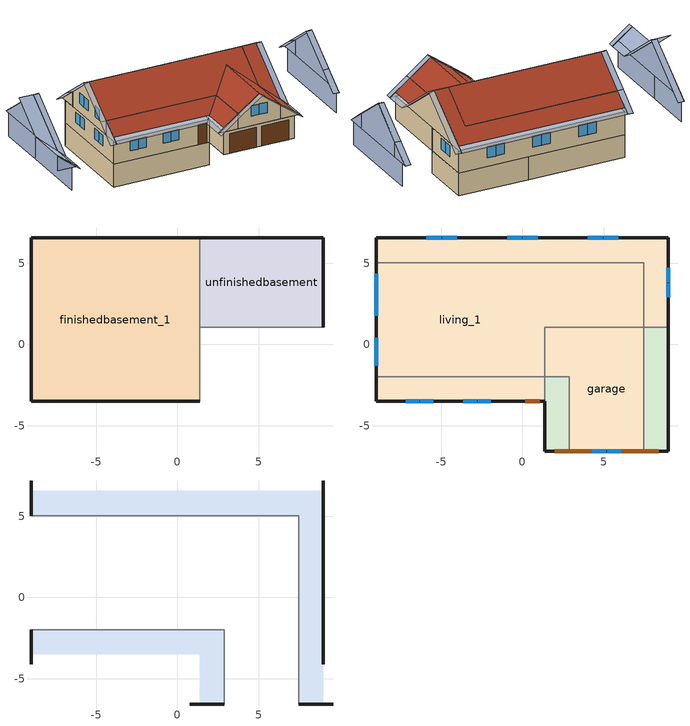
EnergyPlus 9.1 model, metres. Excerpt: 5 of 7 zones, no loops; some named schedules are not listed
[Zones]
finishedbasement_1
 floor foundation (GrndUninsFinBFloor): -8.99,6.55 1.37,6.55 1.37,-3.51 -8.99,-3.51 z-2.44
 wall outside (FBsmtRimJoist): 1.37,6.55 -8.99,6.55 -8.99,-3.51 1.37,-3.51 z-0.27:0
 wall foundation (GrndInsFinWall): 1.37,6.55 -8.99,6.55 -8.99,-3.51 1.37,-3.51 z-2.44:0
 wall to unfinishedbasement (UnfinUninsFinWall): 1.37,1.07 1.37,6.55 z-2.44:0
 wall adiabatic (AdiabaticConst): 1.37,-3.51 1.37,1.07 z-2.44:0
unfinishedbasement
 floor foundation (GrndUninsUnfinBFloor): 1.37,6.55 8.99,6.55 8.99,1.07 1.37,1.07 z-2.44
 wall outside (UFBsmtRimJoist): 8.99,1.07 8.99,6.55 1.37,6.55 z-0.27:0
 wall adiabatic (AdiabaticConst): 1.37,1.07 8.99,1.07 z-2.44:0
 wall foundation (GrndInsUnfinBWall): 8.99,1.07 8.99,6.55 1.37,6.55 z-2.44:0
living_1
 floor to finishedbasement_1 (FinUninsFinFloor): -8.99,6.55 1.37,6.55 1.37,-3.51 -8.99,-3.51 z0
 floor to unfinishedbasement (UnfinBInsFinFloor): 1.37,6.55 8.99,6.55 8.99,1.07 1.37,1.07 z0
 floor adiabatic (FinUninsFinFloor): -8.99,5.03 7.47,5.03 7.47,1.07 1.37,1.07 1.37,-1.98 -8.99,-1.98 z2.44
 floor to garage (UnfinInsFinFloor): 1.37,1.07 7.47,1.07 7.47,-6.55 2.9,-6.55 2.9,-1.98 1.37,-1.98 z2.44
 wall outside (ExtInsFinWall): 8.99,1.07 8.99,6.55 -8.99,6.55 -8.99,-3.51 1.37,-3.51 z0:2.44; 2.9,-6.55,2.44 7.47,-6.55,2.44 7.47,-6.55,4.04 5.18,-6.55,5.75 2.9,-6.55,4.04; -8.99,5.03,2.44 -8.99,-1.98,2.44 -8.99,-1.98,4.04 -8.99,1.52,6.67 -8.99,5.03,4.04
 wall to garage (UnfinInsFinWall): 1.37,-3.51 1.37,1.07 8.99,1.07 z0:2.44
 wall to unfinishedattic (UnfinInsFinWall): -8.99,-1.98 2.9,-1.98 2.9,-6.55 / -8.99,5.03 7.47,5.03 z2.44:4.04; 7.47,5.03,2.44 7.47,-6.55,2.44 7.47,-6.55,4.04 7.47,-1.98,4.04 7.47,1.52,6.67 7.47,5.03,4.04
 window (left-Glass): -8.99,4.35 -8.99,3.52 / -8.99,3.46 -8.99,2.63 / -8.99,0.42 -8.99,-0.41 / -8.99,-0.47 -8.99,-1.3 z1.03:2.13; -8.99,3.59 -8.99,2.71 / -8.99,2.65 -8.99,1.78 / -8.99,0.34 -8.99,-0.54 z3.41:4.57
 window (front-Glass): -7.17,-3.51 -6.35,-3.51 / -6.28,-3.51 -5.46,-3.51 / -3.64,-3.51 -2.82,-3.51 / -2.76,-3.51 -1.93,-3.51 z1.04:2.13; 4.31,-6.55 5.15,-6.55 / 5.21,-6.55 6.05,-6.55 z3.46:4.57
 window (right-Glass): 8.99,3.84 8.99,4.71 / 8.99,2.91 8.99,3.78 z0.98:2.13
 window (back-Glass): 4.93,6.55 4.03,6.55 / 5.9,6.55 4.99,6.55 / -0.03,6.55 -0.94,6.55 / 0.94,6.55 0.03,6.55 / -4.99,6.55 -5.9,6.55 / -4.03,6.55 -4.93,6.55 z0.92:2.13
 door (livingDoors): 0.2,-3.51 1.07,-3.51 z0:2.13
 roof outside (FinInsExtRoof): 2.9,-1.98,4.04 2.9,-6.55,4.04 5.18,-6.55,5.75 5.18,0.3,5.75; 7.47,5.03,4.04 -8.99,5.03,4.04 -8.99,1.52,6.67 7.47,1.52,6.67; 7.47,-6.55,4.04 7.47,-1.98,4.04 5.18,0.3,5.75 5.18,-6.55,5.75; -8.99,-1.98,4.04 2.9,-1.98,4.04 5.18,0.3,5.75 7.47,-1.98,4.04 7.47,1.52,6.67 -8.99,1.52,6.67
garage
 floor foundation (GrndUninsUnfinGrgFloor): 1.37,1.07 8.99,1.07 8.99,-6.55 1.37,-6.55 z0
 wall outside (ExtUninsUnfinWall): 1.37,-3.51 1.37,-6.55 8.99,-6.55 8.99,1.07 z0:2.44
 door (garageDoors): 1.98,-6.55 4.88,-6.55 / 5.49,-6.55 8.38,-6.55 z0:2.13
unfinishedattic
 floor to living_1 (FinInsUnfinUAFloor): -8.99,-1.98 1.37,-1.98 1.37,-3.51 -8.99,-3.51 z2.44; -8.99,6.55 8.99,6.55 8.99,1.07 7.47,1.07 7.47,5.03 -8.99,5.03 z2.44
 floor to garage (UnfinUninsUnfinFloor): 1.37,-1.98 2.9,-1.98 2.9,-6.55 1.37,-6.55 z2.44; 7.47,1.07 8.99,1.07 8.99,-6.55 7.47,-6.55 z2.44
 wall outside (ExtUninsUnfinWall): 8.99,-4.11,2.44 8.99,7.16,2.44 8.99,1.52,6.67; 0.76,-6.55,2.44 2.9,-6.55,2.44 2.9,-6.55,4.04; -8.99,-1.98,2.44 -8.99,-4.11,2.44 -8.99,-1.98,4.04; 7.47,-6.55,2.44 9.6,-6.55,2.44 7.47,-6.55,4.04; -8.99,7.16,2.44 -8.99,5.03,2.44 -8.99,5.03,4.04
 roof outside (UnfinInsExtRoof): 7.47,1.52,6.67 7.47,-1.98,4.04 8.99,-3.51,2.9 8.99,1.52,6.67; 1.37,-3.51,2.9 1.37,-6.55,2.9 2.9,-6.55,4.04 2.9,-1.98,4.04; 8.99,6.55,2.9 -8.99,6.55,2.9 -8.99,5.03,4.04 7.47,5.03,4.04 7.47,1.52,6.67 8.99,1.52,6.67; 8.99,-6.55,2.9 8.99,-3.51,2.9 7.47,-1.98,4.04 7.47,-6.55,4.04; -8.99,-3.51,2.9 1.37,-3.51,2.9 2.9,-1.98,4.04 -8.99,-1.98,4.04
shading: 15.09,6.55 15.09,-3.51 / -15.09,-6.55 -15.09,1.07 / -15.09,1.07 -15.09,6.55 z0:2.44; 0.76,-4.11,2.44 0.76,-6.55,2.44 1.37,-6.55,2.9 1.37,-3.51,2.9; 8.99,7.16,2.44 -8.99,7.16,2.44 -8.99,6.55,2.9 8.99,6.55,2.9; 9.6,-6.55,2.44 9.6,-4.11,2.44 8.99,-3.51,2.9 8.99,-6.55,2.9; -8.99,-4.11,2.44 0.76,-4.11,2.44 1.37,-3.51,2.9 -8.99,-3.51,2.9; 9.6,7.16,2.44 8.99,7.16,2.44 8.99,1.52,6.67 9.6,1.52,6.67; 8.99,-4.11,2.44 9.6,-4.11,2.44 9.6,1.52,6.67 8.99,1.52,6.67; 0.76,-6.55,2.44 0.76,-7.16,2.44 2.9,-7.16,4.04 2.9,-6.55,4.04; -9.6,-4.11,2.44 -8.99,-4.11,2.44 -8.99,-1.98,4.04 -9.6,-1.98,4.04; 7.47,-7.16,4.04 7.47,-6.55,4.04 5.18,-6.55,5.75 5.18,-7.16,5.75; 2.9,-6.55,4.04 2.9,-7.16,4.04 5.18,-7.16,5.75 5.18,-6.55,5.75; 9.6,-7.16,2.44 9.6,-6.55,2.44 7.47,-6.55,4.04 7.47,-7.16,4.04; -8.99,7.16,2.44 -9.6,7.16,2.44 -9.6,5.03,4.04 -8.99,5.03,4.04; -9.6,-1.98,4.04 -8.99,-1.98,4.04 -8.99,1.52,6.67 -9.6,1.52,6.67; -8.99,5.03,4.04 -9.6,5.03,4.04 -9.6,1.52,6.67 -8.99,1.52,6.67; -15.09,-4.11,2.44 -15.09,7.16,2.44 -15.09,1.52,6.67; 15.09,-1.98,2.44 15.09,-4.11,2.44 15.09,-1.98,4.04; -16.61,-6.55,2.44 -14.48,-6.55,2.44 -16.61,-6.55,4.04; 15.09,7.16,2.44 15.09,5.03,2.44 15.09,5.03,4.04; 15.09,5.03,2.44 15.09,-1.98,2.44 15.09,-1.98,4.04 15.09,1.52,6.67 15.09,5.03,4.04; -16.61,1.52,6.67 -16.61,-1.98,4.04 -15.09,-3.51,2.9 -15.09,1.52,6.67; -15.09,-6.55,2.9 -15.09,-3.51,2.9 -16.61,-1.98,4.04 -16.61,-6.55,4.04; -14.48,-6.55,2.44 -14.48,-4.11,2.44 -15.09,-3.51,2.9 -15.09,-6.55,2.9; -14.48,7.16,2.44 -15.09,7.16,2.44 -15.09,1.52,6.67 -14.48,1.52,6.67; -15.09,-4.11,2.44 -14.48,-4.11,2.44 -14.48,1.52,6.67 -15.09,1.52,6.67; 14.48,-4.11,2.44 15.09,-4.11,2.44 15.09,-1.98,4.04 14.48,-1.98,4.04; -14.48,-7.16,2.44 -14.48,-6.55,2.44 -16.61,-6.55,4.04 -16.61,-7.16,4.04; 15.09,7.16,2.44 14.48,7.16,2.44 14.48,5.03,4.04 15.09,5.03,4.04; 14.48,-1.98,4.04 15.09,-1.98,4.04 15.09,1.52,6.67 14.48,1.52,6.67; 15.09,5.03,4.04 14.48,5.03,4.04 14.48,1.52,6.67 15.09,1.52,6.67
[Building]
Atlanta Hartsfield Intl Ap GA 4161 sqft: North Axis {deg}=180; Terrain=Suburbs; Loads Convergence Tolerance Value=0.05; Temperature Convergence Tolerance Value {deltaC}=0.05; Solar Distribution (FullExterior = Shading from/on exterior surfaces.  All interior direct solar falls on the floor and is absorbed according to the floor's absorptivity.  The reflected beam solar from the floor is added to the transmitted diffuse radiation, which is distributed uniformly to all interior surfaces.)=FullExterior; Maximum Number of Warmup Days=50
[Site:Location]
Atlanta Hartsfield Intl Ap GA: Latitude {deg}=33.63; Longitude {deg}=-84.43; Time Zone {hr}=-7; Elevation {m}=308
[Site:WaterMainsTemperature]
Calculation Method=Correlation; Annual Average Outdoor Air Temperature {C}=16.6556; Maximum Difference In Monthly Average Outdoor Air Temperature {deltaC}=22.5778
[SizingPeriod:WeatherFileDays]
Plant DD: Begin Month=1; Begin Day of Month=1; End Month=1; End Day of Month=1; Day of Week for Start Day=Tuesday; Use Weather File Daylight Saving Period=Yes; Use Weather File Rain and Snow Indicators=No
[Site:GroundTemperature:Undisturbed:KusudaAchenbach]
Vertical Ground Heat Exchanger Ground Temps_1: 1.0386, 920, 2103.89, 10.8753, 3.2, 8
[Material] Roughness=Rough
Name | Thickness {m} | Conductivity {W/m-K} | Density {kg/m^3} | Specific Heat {J/kg-K} | Thermal Absorptance | Solar Absorptance | Visible Absorptance | Density {kg/m} | Visible Absorptance  (Rough estimate of mean value based on visible spectrum for white paint, from Introduction to Heat Transfer, 3rd Ed. by F.P.Incropera and D.P.DeWitt, Fig. 12.23)
CarpetBareLayer | 0.0127 | 0.0433444 | 54.468 | 1339.84 | 0.9 | 0.9
CeilingMass | 0.0127 | 0.160291 | 801 | 837.4 | 0.9 | 0.3 | 0.1
Concrete-4in | 0.1016 | 1.31141 | 2242.8 | 837.4 | 0.9
Concrete-8in | 0.2032 | 1.31141 | 2242.8 | 837.4 | 0.9
DoorMaterial | 0.04445 | 0.0612267 | 512.64 | 1214.23
ExteriorFinish | 0.009525 | 0.089435 | 177.822 | 1046.75 | 0.9 | 0.3 | 0.3
ExtWallMass; GypsumBoard-1_2in; PartitionWallMass | 0.0127 | 0.160291 | 801 | 837.4 | 0.9 | 0.5 | 0.1
FBaseWallIns; UFBaseWallIns | 0.0508 | 0.02885 | 32.04 | 1214.23
FBsmtJoistandCavity | 0.23495 | 0.119553 | 82.0817 | 1128.34
FloorMass | 0.015875 | 0.115458 | 544.68 | 1214.23 | 0.9 | 0.6
GarageDoorMaterial | 0.0635 | 0.0874667 | 512.64 | 1214.23
IntFloorIns | 0.1397 | 0.0489548 | 106.365 | 1151.69
IntWallIns | 0.0889 | 0.0550583 | 162.403 | 1178.92
Plywood-1_2in | 0.0127 | 0.115458 | 512.64 | 1214.23
Plywood-3_2in | 0.0381 | 0.115458 | 512.64 | 1214.23
Plywood-3_4in | 0.01905 | 0.115458 | 512.64 | 1214.23
RoofingMaterial | 0.0094488 | 0.162714 | 1121.4 | 1465.45 | 0.91 | 0.85 | 0.85
RoofIns | 0.23495 | 0.0475652 | 78.34581 | 1123.46
StudandAirFloor | 0.1397 | 0.705246 | 67.6416 | 1211.14
StudandAirWall | 0.0889 | 0.442568 | 82.9864 | 1211.8
StudandCavity | 0.0889 | 0.054245 | 162.403 | 1178.92
UAAdditionalCeilingIns | 0.12827 | 0.0411113 | 16.02 | 1046.75
UARoofIns | 0.18415 | 8.13345 | 36.9521 | 1208.18
UATrussandIns | 0.0889 | 0.0436674 | 50.7834 | 1165.1
UFBsmtCeilingIns | 0.23495 | 2.59817 | 106.365 | 1151.69
UFBsmtJoistandCavity | 0.23495 | 0.119956 | 82.0817 | 1128.34
LivingFurnitureMaterial | 0.1524 | 0.115458 |  | 1214.23 | 0.9 | 0.6 |  | 640.8 | 0.1
FBsmtFurnitureMaterial; UBsmtFurnitureMaterial; GarageFurnitureMaterial | 0.1524 | 0.115458 |  | 1214.23 |  |  |  | 640.8
[Material:NoMass]
Adiabatic: Roughness=Rough; Thermal Resistance {m2-K/W)=176.1
[Construction]
GrndFootingWall; GrndInsFinWall; GrndInsUnfinBWall: Concrete-8in
GrndUninsUnfinGrgFloor; GrndUninsFinBFloor; GrndUninsUnfinBFloor: Concrete-4in
FBsmtRimJoist: ExteriorFinish, Plywood-3_2in, FBsmtJoistandCavity, GypsumBoard-1_2in
UnfinBInsFinFloor: UFBsmtCeilingIns, Plywood-3_4in, FloorMass, CarpetBareLayer
UFBsmtRimJoist: ExteriorFinish, Plywood-3_2in, UFBsmtJoistandCavity
ExtInsFinWall: ExteriorFinish, Plywood-1_2in, StudandCavity, ExtWallMass
UnfinInsFinWall: IntWallIns, PartitionWallMass
ExtUninsUnfinWall: ExteriorFinish, Plywood-1_2in, StudandAirWall
FinUninsFinWall: PartitionWallMass, StudandAirWall, PartitionWallMass
UnfinUninsFinWall: StudandAirWall, PartitionWallMass
FinUninsFinFloor: CeilingMass, StudandAirFloor, Plywood-3_4in, FloorMass, CarpetBareLayer
UnfinUninsUnfinFloor: StudandAirFloor, Plywood-3_4in
UnfinInsFinFloor: IntFloorIns, Plywood-3_4in, FloorMass, CarpetBareLayer
FinInsUnfinUAFloor: CeilingMass, UATrussandIns, UAAdditionalCeilingIns
UnfinInsExtRoof: RoofingMaterial, Plywood-3_4in, UARoofIns
FinInsExtRoof: RoofingMaterial, Plywood-3_4in, RoofIns, CeilingMass
AdiabaticConst: Adiabatic
Front-Glass: Front-Win
Back-Glass: Back-Win
Left-Glass: Left-Win
Right-Glass: Right-Win
LivingDoors: DoorMaterial
GarageDoors: GarageDoorMaterial
LivingFurniture: LivingFurnitureMaterial
FBsmtFurniture: FBsmtFurnitureMaterial
UBsmtFurniture: UBsmtFurnitureMaterial
GarageFurniture: GarageFurnitureMaterial
[WindowMaterial:SimpleGlazingSystem] U-Factor {W/m2-K}=2.09529; Solar Heat Gain Coefficient=0.210721
Front-Win; Back-Win; Left-Win; Right-Win
[WindowMaterial:Shade]
CoolingShade: Solar Transmittance=0.999; Solar Reflectance=0.00099; Visible Transmittance=0.999; Visible Reflectance=0.00099; Thermal Hemispherical Emissivity=0.00001; Thermal Transmittance=0.999; Thickness {m}=0.0001; Conductivity {W/m-K}=10000; Shade to Glass Distance {m}=0.001; Top Opening Multiplier=0; Bottom Opening Multiplier=0; Left-Side Opening Multiplier=0; Right-Side Opening Multiplier=0; Airflow Permeability=0
[Foundation:Kiva:Settings]
Soil Conductivity {W/m-K}=1.731; Soil Density {kg/m3}=1842.3; Soil Specific Heat {J/kg-K}=418.7; Ground Solar Absorptivity=0.9; Ground Thermal Absorptivity=0.9; Ground Surface Roughness {m}=0.03; Far-Field Width {m}=25; Deep-Ground Boundary Condition=ZeroFlux; Deep-Ground Depth {m}=40; Minimum Cell Dimension {m}=0.02; Maximum Cell Growth Coefficient=1.5; Simulation Timestep=Hourly
[WindowShadingControl]
WindowShadingControl: Zone=living_1; Shading Type=InteriorShade; Shading Control Type=OnIfScheduleAllows; Schedule=WindowShadingSchedule; Shading Control is Scheduled=Yes; Glare Control is Active=No; Shading Device Material=CoolingShade; Fenestration Surface 1=Wall9-Window1; Fenestration Surface 2=Wall9-Window2; Fenestration Surface 3=Wall9-Window3; Fenestration Surface 4=Wall9-Window4; Fenestration Surface 5=Wall10-Window1; Fenestration Surface 6=Wall10-Window2; Fenestration Surface 7=Wall10-Window3; Fenestration Surface 8=Wall10-Window4; Fenestration Surface 9=Wall13-Window1; Fenestration Surface 10=Wall13-Window2; Fenestration Surface 11=Wall14-Window1; Fenestration Surface 12=Wall14-Window2; Fenestration Surface 13=Wall14-Window3; Fenestration Surface 14=Wall14-Window4; Fenestration Surface 15=Wall14-Window5; Fenestration Surface 16=Wall14-Window6; Fenestration Surface 17=Wall25-Window1; Fenestration Surface 18=Wall25-Window2; Fenestration Surface 19=Wall28-Window1; Fenestration Surface 20=Wall28-Window2; Fenestration Surface 21=Wall28-Window3
[Zone]
Name | Type | Multiplier | Ceiling Height {m} | Volume {m3} | Floor Area {m2}
living_1 | 1 | 1 | 6.6675 | 528.687 | 282.332
finishedbasement_1 | 1 | 1 | 2.4384 | 254.172 | 104.237
garage | 1 | 1 | 2.4384 | 141.584 | 58.0644
unfinishedbasement | 1 | 1 | 2.4384 | 101.941 | 41.8064
unfinishedattic |  |  | 4.2291 | 56.2974 | 67.8192
Dummy |  |  | 0 | 0 | 0
RA Duct Zone_1 |  |  | 0 | 7.06958 | 0
[People]
Living People_1: Zone=living_1; Number of People Schedule=Occupancy_1; Number of People Calculation Method=People; Number of People=2.64; Fraction Radiant=0.32; Sensible Heat Fraction=0.573; Activity level Schedule=OccupantActivity_1; Carbon Dioxide Generation Rate=0; Enable ASHRAE 55 Comfort Warnings=No; Mean Radiant Temperature Calculation Type=ZoneAveraged
[Lights] Design Level Calculation Method=LightingLevel; Return Air Fraction=0; Fraction Radiant=0.6; Fraction Visible=0.2; Fraction Replaceable=0
Name | Zone | Schedule | Lighting Level {W}
Living HW & Plugin Lighting_1 | living_1 | InteriorLighting_1 | 582.648
FinishedBasement HW & Plugin Lighting_1 | finishedbasement_1 | InteriorLighting_1 | 215.114
Garage Lighting | garage | GarageLighting | 17.87
[ElectricEquipment] Design Level Calculation Method=EquipmentLevel
Name | Zone | Schedule | Design Level {W} | Fraction Latent | Fraction Radiant | Fraction Lost | Fraction Lost (remainder goes to space)
Refrigerator_1 | living_1 | Refrigerator_1 | 65.0889 | 0 | 0 | 0
CeilingFans_1 | living_1 | CeilingFansMaster_1 | 0 | 0 | 0.558 | 0
Misc Elec Load_1 | living_1 | Total_Mels_1 | 407.295 | 0.021 | 0.558 | 0.049
Cooking Range_1 | living_1 | CookingRange_1 | 224.887 | 0.3 | 0.24 | 0.3
Clothes Washer_1 | living_1 | ClothesWasher_1 | 7523.69 | 0 | 0.48 | 0.2
Clothes Dryer_1 | living_1 | ClothesDryer_1 | 272.683 | 0.05 | 0.09 | 0.8
Dishwasher_1 | living_1 | Dishwasher_1 | 10414.2 | 0.15 | 0.36 | 0.25
House Exhaust Fan Load_1 | living_1 | AlwaysOn | 0 | 0 | 0 |  | 0.5
Range Hood Fan Load_1; Bath Exhaust Fan Load_1 | living_1 | AlwaysOn | 0 | 0 | 0 | 1
FBsmt Misc Elec Load_1 | finishedbasement_1 | Total_Mels_1 | 150.373 | 0.021 | 0.558 | 0.049
[GasEquipment]
Misc Gas Load_1: Zone=living_1; Schedule=Total_Mgls_1; Design Level Calculation Method=EquipmentLevel; Design Level {W}=0; Fraction Latent=0; Fraction Radiant=0; Fraction Lost=0; Carbon Dioxide Generation Rate=0
[OtherEquipment] Fuel Type=None; Design Level Calculation Method=EquipmentLevel; Fraction Radiant=0; Fraction Lost=0
Name | Zone | Schedule | Design Level {W} | Fraction Latent
SinkHeatGain_1 | living_1 | Sinks_1 | 2117.93 | 0.312222
ShowerHeatGain_1 | living_1 | Showers_1 | 8183.89 | 0.487197
BathHeatGain_1 | living_1 | Baths_1 | 7211.38 | 0
DHWDistHeatGain_1 | living_1 | DHWDist_1 | 99.0739 | 0
SupplySensibleLeakageToLiving_1; SupplyDuctConductionToLiving_1 | living_1 | AlwaysOn | 0 | 0
SupplyLatentLeakageToLiving_1 | living_1 | AlwaysOn | 0 | 1
SupplyDuctConductionToAHZone_1; ReturnDuctConductionToAHZone_1; SupplySensibleLeakageToAHZone_1 | finishedbasement_1 | AlwaysOn | 0 | 0
ReturnDuctConductionToPlenum_1; ReturnSensibleLeakageEquip_1 | RA Duct Zone_1 | AlwaysOn | 0 | 0
SupplyLatentLeakageToAHZone_1 | finishedbasement_1 | AlwaysOn | 0 | 1
ReturnLatentLeakageEquip_1 | RA Duct Zone_1 | AlwaysOn | 0 | 1
[ZoneInfiltration:FlowCoefficient]
Living Infiltration_1: Zone=living_1; Schedule=AlwaysOn; Flow Coefficient {m/s-Pa^n)=1; Stack Coefficient {Pa^n/K^n}=1; Pressure Exponent=1; Wind Coefficient {Pa^n-s^n/m^n}=1; Shelter Factor  (From Walker and Wilson (1998) (eq. 16))=1
[ZoneVentilation:DesignFlowRate]
Natural Ventilation_1: Zone=living_1; Shedule=NatVent_1; Design Flow Rate Calculation Method=Flow/Zone; Design Flow rate {m^3/s}=0.001; Ventilation Type=Natural; Fan Pressure Rise {Pa} (Fan Energy is accounted for in Fan:ZoneExhaust)=0; Fan Total Efficiency=1; Constant Term Coefficient=1; Temperature Term Coefficient=0; Velocity Term Coefficient=0; Velocity Squared Term Coefficient=0
[InternalMass]
Name | Construction | Zone | Surface Area of partition walls not yet defined {m} (Includes both sides of the wall) | Surface Area {m}
LivingPartition_1 | FinUninsFinWall | living_1 | 282.332
LivingSpaceFurniture_1 | LivingFurniture | living_1 |  | 112.933
FBsmtPartition_1 | FinUninsFinWall | finishedbasement_1 | 104.237
FBsmtSpaceFurniture_1 | FBsmtFurniture | finishedbasement_1 |  | 41.6949
GarageSpaceFurniture | GarageFurniture | garage |  | 5.80644
UBsmtSpaceFurniture | UBsmtFurniture | unfinishedbasement |  | 16.7225
[Exterior:Lights]
Exterior Lighting_1: Schedule=ExteriorLighting_1; Design Level {W}=185.893; Control Option=ScheduleNameOnly
[ZoneInfiltration:EffectiveLeakageArea] Schedule=AlwaysOn
Name | Zone | Effective Air Leakage Area {cm} | Stack Coefficient {(L/s)/(cm^4-K)} | Wind Coefficient {(L/s)/(cm^4-(m/s))}
GarageInfiltration | garage | 196.43 | 0.000129067 | 4.38083e-05
UAtcInfiltration | unfinishedattic | 2258.38 | 0.000293902 | 4.04121e-05
[ZoneInfiltration:DesignFlowRate]
UBsmtInfiltration: Zone=unfinishedbasement; Schedule=AlwaysOn; Design Flow Rate Calculation Method=AirChanges/Hour; Air Changes per Hour {1/hr}=0.1; Constant Term Coefficient=1; Temperature Term Coefficient=0; Velocity Term Coefficient=0; Velocity Squared Term Coefficient=0
[Foundation:Kiva] Wall Height Above Grade {m}=0.2032; Wall Depth Below Grade {m}=0.2032
Finished Basement Foundation 1: Interior Vertical Insulation Material=FBaseWallIns; Interior Vertical Insulation Depth {m}=2.4384; Custom Block 1 Material=GypsumBoard-1_2in; Custom Block 1 Depth {m}=2.4384; Custom Block 1 X Position {m}=-0.0127; Custom Block 1 Z Position {m}=0
Unfinished Basement Foundation 2: Interior Vertical Insulation Material=UFBaseWallIns; Interior Vertical Insulation Depth {m}=2.4384
Garage Slab Foundation 4: Footing Wall Construction=GrndFootingWall
[SurfaceProperty:ExposedFoundationPerimeter]
Name | Exposed Perimeter Calculation Method | Total Exposed Perimeter {m} | Exposed Perimeter Fraction
Floor1 | TotalExposedPerimeter | 30.7848
Floor2 | TotalExposedPerimeter | 13.1064
Floor4 | ExposedPerimeterFraction |  | 1
[ZoneMixing] Schedule=AlwaysOn; Design Flow Rate Calculation Method=Flow/Zone; Design Flow Rate (set by EMS)=0
Name | Zone | Source Zone
AHZoneToLivingZoneMixing_1 | living_1 | finishedbasement_1
LivingZoneToAHZoneMixing_1 | finishedbasement_1 | living_1
[GroundHeatExchanger:System]
Vertical Ground Heat Exchanger_1: 0.000378541, Site:GroundTemperature:Undisturbed:KusudaAchenbach, Vertical Ground Heat Exchanger Ground Temps_1, 1.0386, 1.93558e+06, Vertical Ground Heat Exchanger Response Factors_1
[GroundHeatExchanger:Vertical:Properties]
Vertical Ground Heat Exchanger Properties_1: Depth of Top of Borehole {m}=1; Bore Hole Length {m}=90.8304; Bore Hole Diameter {m}=0.127; Grout Thermal Conductivity {W/m-K}=0.6924; Grout Thermal Heat Capacity {J/m3-K}=3900000; Pipe Thermal Conductivity {W/m-K}=0.39813; Pipe Thermal Heat Capacity {J/m3-K}=1770000; Pipe Outer Diameter {m}=0.02667; Pipe Thickness {m}=0.0024257; U-Tube Distance {m}=0.0245389
[GroundHeatExchanger:ResponseFactors]
Vertical Ground Heat Exchanger Response Factors_1: GHE:Vertical:Properties Object=Vertical Ground Heat Exchanger Properties_1; Number of Bore Holes=3; G-Function Reference Ratio=0.0005; Pair 1 - LNTTS=-8.5; Pair 1 - GFNC=2.679; Pair 2 - LNTTS=-7.8; Pair 2 - GFNC=3.023; Pair 3 - LNTTS=-7.2; Pair 3 - GFNC=3.318; Pair 4 - LNTTS=-6.5; Pair 4 - GFNC=3.664; Pair 5 - LNTTS=-5.9; Pair 5 - GFNC=3.962; Pair 6 - LNTTS=-5.2; Pair 6 - GFNC=4.311; Pair 7 - LNTTS=-4.5; Pair 7 - GFNC=4.681; Pair 8 - LNTTS=-3.963; Pair 8 - GFNC=4.942; Pair 9 - LNTTS=-3.27; Pair 9 - GFNC=5.484; Pair 10 - LNTTS=-2.864; Pair 10 - GFNC=5.844; Pair 11 - LNTTS=-2.577; Pair 11 - GFNC=6.116; Pair 12 - LNTTS=-2.171; Pair 12 - GFNC=6.518; Pair 13 - LNTTS=-1.884; Pair 13 - GFNC=6.807; Pair 14 - LNTTS=-1.191; Pair 14 - GFNC=7.453; Pair 15 - LNTTS=-0.497; Pair 15 - GFNC=8.091; Pair 16 - LNTTS=-0.274; Pair 16 - GFNC=8.269; Pair 17 - LNTTS=-0.051; Pair 17 - GFNC=8.435; Pair 18 - LNTTS=0.196; Pair 18 - GFNC=8.595; Pair 19 - LNTTS=0.419; Pair 19 - GFNC=8.719; Pair 20 - LNTTS=0.642; Pair 20 - GFNC=8.826; Pair 21 - LNTTS=0.873; Pair 21 - GFNC=8.919; Pair 22 - LNTTS=1.112; Pair 22 - GFNC=8.999; Pair 23 - LNTTS=1.335; Pair 23 - GFNC=9.06; Pair 24 - LNTTS=1.679; Pair 24 - GFNC=9.128; Pair 25 - LNTTS=2.028; Pair 25 - GFNC=9.175; Pair 26 - LNTTS=2.275; Pair 26 - GFNC=9.198; Pair 27 - LNTTS=3.003; Pair 27 - GFNC=9.235
[Schedule:Constant]
Name | Schedule Type | Hourly Value
AlwaysOn | FRACTION | 1
CeilingFansMaster_1 | ON/OFF | 1
OccupantActivity_1 | MULTIPLIER | 112.55
[Schedule:Day:Hourly]
ClothesDryerDayMult0_1: FRACTION, 0.100913, 0.0605475, 0.040365, 0.0201825, 0.040365, 0.0605475, 0.16146, 0.32292, 0.48438, 0.686205, 0.787118, 0.817391, 0.746753, 0.676114, 0.575201, 0.615566, 0.555019, 0.544928, 0.514654, 0.514654, 0.524745, 0.544928, 0.444015, 0.24219
ClothesDryerDayMult1_1; NatVentOff-Day_1; OccupancyVacationDay_1; WindowShadingSchedule01d; WindowShadingSchedule02d; WindowShadingSchedule03d; WindowShadingSchedule11d; WindowShadingSchedule12d: FRACTION, 0, 0, 0, 0, 0, 0, 0, 0, 0, 0, 0, 0, 0, 0, 0, 0, 0, 0, 0, 0, 0, 0, 0, 0
ClothesDryerDayMult2_1: FRACTION, 0.123457, 0.0740741, 0.0493827, 0.0246914, 0.0493827, 0.0740741, 0.197531, 0.395062, 0.592593, 0.839506, 0.962963, 1, 0.91358, 0.82716, 0.703704, 0.753086, 0.679012, 0.666667, 0.62963, 0.62963, 0.641975, 0.666667, 0.54321, 0.296296
CookingRangeWkDay01_1; CookingRangeWkDay02_1; CookingRangeWkDay12_1; CookingRangeWkEnd01_1; CookingRangeWkEnd02_1; CookingRangeWkEnd12_1: FRACTION, 0.0466667, 0.0466667, 0.0266667, 0.0266667, 0.0466667, 0.0733333, 0.166667, 0.28, 0.306667, 0.32, 0.28, 0.333333, 0.38, 0.306667, 0.38, 0.293333, 0.613333, 1, 0.78, 0.4, 0.233333, 0.166667, 0.106667, 0.0733333
CookingRangeWkDay03_1; CookingRangeWkDay05_1; CookingRangeWkEnd03_1; CookingRangeWkEnd05_1: FRACTION, 0.0421574, 0.0421574, 0.0240899, 0.0240899, 0.0421574, 0.0662473, 0.150562, 0.252944, 0.277034, 0.289079, 0.252944, 0.301124, 0.343282, 0.277034, 0.343282, 0.264989, 0.554069, 0.903373, 0.704631, 0.361349, 0.210787, 0.150562, 0.0963598, 0.0662473
CookingRangeWkDay04_1; CookingRangeWkEnd04_1: FRACTION, 0.0419872, 0.0419872, 0.0239927, 0.0239927, 0.0419872, 0.0659799, 0.149954, 0.251923, 0.275916, 0.287912, 0.251923, 0.299909, 0.341896, 0.275916, 0.341896, 0.26392, 0.551832, 0.899727, 0.701787, 0.359891, 0.209936, 0.149954, 0.0959708, 0.0659799
CookingRangeWkDay06_1; CookingRangeWkDay09_1; CookingRangeWkEnd06_1; CookingRangeWkEnd09_1: FRACTION, 0.0378608, 0.0378608, 0.0216348, 0.0216348, 0.0378608, 0.0594956, 0.135217, 0.227165, 0.2488, 0.259617, 0.227165, 0.270435, 0.308295, 0.2488, 0.308295, 0.237982, 0.4976, 0.811304, 0.632817, 0.324521, 0.189304, 0.135217, 0.086539, 0.0594956
CookingRangeWkDay07_1; CookingRangeWkDay08_1; CookingRangeWkEnd07_1; CookingRangeWkEnd08_1: FRACTION, 0.0381161, 0.0381161, 0.0217806, 0.0217806, 0.0381161, 0.0598967, 0.136129, 0.228696, 0.250477, 0.261367, 0.228696, 0.272258, 0.310374, 0.250477, 0.310374, 0.239587, 0.500954, 0.816773, 0.637083, 0.326709, 0.19058, 0.136129, 0.0871225, 0.0598967
CookingRangeWkDay10_1; CookingRangeWkDay11_1; CookingRangeWkEnd10_1; CookingRangeWkEnd11_1: FRACTION, 0.0461562, 0.0461562, 0.026375, 0.026375, 0.0461562, 0.0725311, 0.164844, 0.276937, 0.303312, 0.3165, 0.276937, 0.329687, 0.375843, 0.303312, 0.375843, 0.290125, 0.606624, 0.989061, 0.771468, 0.395624, 0.230781, 0.164844, 0.1055, 0.0725311
DHWDistDay_1: FRACTION, 0.078424, 0.0392749, 0.00981873, 0.00981873, 0.0392749, 0.274547, 0.941213, 1, 0.960725, 0.843152, 0.764728, 0.60788, 0.529456, 0.470544, 0.470544, 0.411757, 0.548968, 0.725453, 0.86279, 0.823515, 0.745091, 0.60788, 0.529456, 0.294058
ExteriorLighting01Alldays_1; GarageLighting01Alldays; InteriorLighting01Alldays_1: FRACTION, 0.123524, 0.0741147, 0.0494098, 0.0494098, 0.0549325, 0.150728, 0.353869, 0.447812, 0.475898, 0.48919, 0.475889, 0.457462, 0.444161, 0.440247, 0.441143, 0.45168, 0.49502, 0.614418, 0.81466, 0.986075, 0.980255, 0.802805, 0.487068, 0.248769
ExteriorLighting02Alldays_1; GarageLighting02Alldays; InteriorLighting02Alldays_1: FRACTION, 0.123524, 0.0741147, 0.0494098, 0.0494098, 0.05465, 0.14932, 0.350561, 0.443626, 0.469166, 0.48005, 0.466874, 0.448618, 0.435442, 0.431565, 0.431902, 0.437989, 0.464749, 0.546739, 0.709054, 0.89806, 0.979408, 0.881108, 0.532675, 0.248769
GarageLighting03Alldays; InteriorLighting03Alldays_1: FRACTION, 0.123524, 0.0741147, 0.0494098, 0.0494098, 0.0538781, 0.14547, 0.341525, 0.432191, 0.450994, 0.45552, 0.442683, 0.424898, 0.412061, 0.408284, 0.408383, 0.412342, 0.430137, 0.487954, 0.614987, 0.792867, 0.92225, 0.90186, 0.561693, 0.248769
GarageLighting04Alldays; InteriorLighting04Alldays_1: FRACTION, 0.123524, 0.0741147, 0.0494098, 0.0494098, 0.0528236, 0.140213, 0.32918, 0.416569, 0.426691, 0.42305, 0.410677, 0.393535, 0.381162, 0.377521, 0.377203, 0.377657, 0.380479, 0.393515, 0.436637, 0.536808, 0.693512, 0.84001, 0.607415, 0.248769
GarageLighting05Alldays; InteriorLighting05Alldays_1: FRACTION, 0.123524, 0.0741147, 0.0494098, 0.0494098, 0.0517692, 0.134955, 0.316836, 0.400948, 0.402987, 0.39178, 0.379871, 0.363372, 0.351463, 0.347959, 0.34765, 0.348024, 0.350215, 0.360051, 0.392637, 0.471063, 0.604048, 0.751223, 0.576272, 0.248769
GarageLighting06Alldays; InteriorLighting06Alldays_1: FRACTION, 0.123524, 0.0741147, 0.0494098, 0.0494098, 0.0509973, 0.131105, 0.307799, 0.389512, 0.386015, 0.36965, 0.358081, 0.342052, 0.330483, 0.327079, 0.326785, 0.327169, 0.329209, 0.337797, 0.365199, 0.430634, 0.544723, 0.681986, 0.546049, 0.248769
GarageLighting07Alldays; InteriorLighting07Alldays_1: FRACTION, 0.123524, 0.0741147, 0.0494098, 0.0494098, 0.0507147, 0.129697, 0.304492, 0.385326, 0.379884, 0.361711, 0.350266, 0.33441, 0.322965, 0.319597, 0.319306, 0.319682, 0.321685, 0.330145, 0.357228, 0.422124, 0.535707, 0.673028, 0.541866, 0.248769
GarageLighting08Alldays; InteriorLighting08Alldays_1: FRACTION, 0.123524, 0.0741147, 0.0494098, 0.0494098, 0.0509973, 0.131105, 0.307799, 0.389512, 0.386015, 0.36965, 0.358081, 0.342052, 0.330483, 0.327079, 0.326785, 0.327208, 0.329634, 0.340326, 0.375069, 0.456978, 0.592648, 0.738107, 0.567322, 0.248769
GarageLighting09Alldays; InteriorLighting09Alldays_1: FRACTION, 0.123524, 0.0741147, 0.0494098, 0.0494098, 0.0517692, 0.134955, 0.316836, 0.400948, 0.402987, 0.39178, 0.379871, 0.363372, 0.351463, 0.347959, 0.347702, 0.348579, 0.353449, 0.373609, 0.433065, 0.55494, 0.718983, 0.838786, 0.58844, 0.248769
GarageLighting10Alldays; InteriorLighting10Alldays_1: FRACTION, 0.123524, 0.0741147, 0.0494098, 0.0494098, 0.0528236, 0.140213, 0.32918, 0.416569, 0.426691, 0.42305, 0.410677, 0.393535, 0.381162, 0.377521, 0.377389, 0.379522, 0.390427, 0.430683, 0.532266, 0.700127, 0.860468, 0.897008, 0.575204, 0.248769
GarageLighting11Alldays; InteriorLighting11Alldays_1: FRACTION, 0.123524, 0.0741147, 0.0494098, 0.0494098, 0.0538781, 0.14547, 0.341525, 0.432191, 0.450994, 0.45552, 0.442683, 0.424898, 0.412061, 0.408284, 0.410879, 0.430285, 0.492984, 0.633834, 0.827093, 0.951441, 0.90048, 0.719884, 0.632203, 0.248769
GarageLighting12Alldays; InteriorLighting12Alldays_1: FRACTION, 0.123524, 0.0741147, 0.0494098, 0.0494098, 0.05465, 0.14932, 0.350561, 0.443626, 0.469166, 0.48005, 0.466874, 0.448618, 0.435442, 0.431565, 0.433796, 0.452542, 0.518008, 0.670572, 0.87907, 1, 0.921603, 0.718211, 0.618077, 0.248769
NatVentOn-Day_1; WindowShadingSchedule04d; WindowShadingSchedule05d; WindowShadingSchedule06d; WindowShadingSchedule07d; WindowShadingSchedule08d; WindowShadingSchedule09d; WindowShadingSchedule10d: FRACTION, 1, 1, 1, 1, 1, 1, 1, 1, 1, 1, 1, 1, 1, 1, 1, 1, 1, 1, 1, 1, 1, 1, 1, 1
OccupancyDay_1: FRACTION, 1, 1, 1, 1, 1, 1, 1, 0.8831, 0.40861, 0.24189, 0.24189, 0.24189, 0.24189, 0.24189, 0.24189, 0.24189, 0.29498, 0.5531, 0.89693, 0.89693, 0.89693, 1, 1, 1
RefrigeratorWkDay01_1; RefrigeratorWkDay12_1; RefrigeratorWkEnd01_1; RefrigeratorWkEnd12_1: FRACTION, 0.610949, 0.595675, 0.580401, 0.565128, 0.549854, 0.549854, 0.580401, 0.610949, 0.626223, 0.626223, 0.610949, 0.610949, 0.641496, 0.641496, 0.641496, 0.626223, 0.672044, 0.733139, 0.763686, 0.733139, 0.717865, 0.702591, 0.672044, 0.626223
RefrigeratorWkDay02_1; RefrigeratorWkEnd02_1: FRACTION, 0.609489, 0.594252, 0.579015, 0.563777, 0.54854, 0.54854, 0.579015, 0.609489, 0.624726, 0.624726, 0.609489, 0.609489, 0.639964, 0.639964, 0.639964, 0.624726, 0.670438, 0.731387, 0.761861, 0.731387, 0.71615, 0.700912, 0.670438, 0.624726
RefrigeratorWkDay03_1; RefrigeratorWkDay04_1; RefrigeratorWkDay05_1; RefrigeratorWkEnd03_1; RefrigeratorWkEnd04_1; RefrigeratorWkEnd05_1: FRACTION, 0.791241, 0.77146, 0.751679, 0.731898, 0.712117, 0.712117, 0.751679, 0.791241, 0.811022, 0.811022, 0.791241, 0.791241, 0.830803, 0.830803, 0.830803, 0.811022, 0.870365, 0.949489, 0.989051, 0.949489, 0.929708, 0.909927, 0.870365, 0.811022
RefrigeratorWkDay06_1; RefrigeratorWkDay07_1; RefrigeratorWkDay08_1; RefrigeratorWkDay09_1; RefrigeratorWkEnd06_1; RefrigeratorWkEnd07_1; RefrigeratorWkEnd08_1; RefrigeratorWkEnd09_1: FRACTION, 0.8, 0.78, 0.76, 0.74, 0.72, 0.72, 0.76, 0.8, 0.82, 0.82, 0.8, 0.8, 0.84, 0.84, 0.84, 0.82, 0.88, 0.96, 1, 0.96, 0.94, 0.92, 0.88, 0.82
RefrigeratorWkDay10_1; RefrigeratorWkEnd10_1: FRACTION, 0.679562, 0.662573, 0.645584, 0.628595, 0.611606, 0.611606, 0.645584, 0.679562, 0.696551, 0.696551, 0.679562, 0.679562, 0.71354, 0.71354, 0.71354, 0.696551, 0.747518, 0.815474, 0.849453, 0.815474, 0.798485, 0.781496, 0.747518, 0.696551
RefrigeratorWkDay11_1; RefrigeratorWkEnd11_1: FRACTION, 0.675182, 0.658303, 0.641423, 0.624544, 0.607664, 0.607664, 0.641423, 0.675182, 0.692062, 0.692062, 0.675182, 0.675182, 0.708942, 0.708942, 0.708942, 0.692062, 0.742701, 0.810219, 0.843978, 0.810219, 0.793339, 0.77646, 0.742701, 0.692062
[Schedule:Week:Compact]
ClothesDryerWk01_1; ClothesDryerWk02_1; ClothesDryerWk03_1; ClothesDryerWk04_1; ClothesDryerWk05_1; ClothesDryerWk06_1; ClothesDryerWk07_1; ClothesDryerWk08_1; ClothesDryerWk09_1; ClothesDryerWk10_1; ClothesDryerWk11_1; ClothesDryerWk12_1: For: Weekdays, ClothesDryerDayMult0_1, For: CustomDay1, ClothesDryerDayMult1_1, For: CustomDay2, ClothesDryerDayMult1_1, For: AllOtherDays, ClothesDryerDayMult2_1
CookingRangeWk01_1: For: Weekdays, CookingRangeWkDay01_1, For: CustomDay1, CookingRangeWkDay01_1, For: CustomDay2, CookingRangeWkDay01_1, For: AllOtherDays, CookingRangeWkEnd01_1
CookingRangeWk02_1: For: Weekdays, CookingRangeWkDay02_1, For: CustomDay1, CookingRangeWkDay02_1, For: CustomDay2, CookingRangeWkDay02_1, For: AllOtherDays, CookingRangeWkEnd02_1
CookingRangeWk03_1: For: Weekdays, CookingRangeWkDay03_1, For: CustomDay1, CookingRangeWkDay03_1, For: CustomDay2, CookingRangeWkDay03_1, For: AllOtherDays, CookingRangeWkEnd03_1
CookingRangeWk04_1: For: Weekdays, CookingRangeWkDay04_1, For: CustomDay1, CookingRangeWkDay04_1, For: CustomDay2, CookingRangeWkDay04_1, For: AllOtherDays, CookingRangeWkEnd04_1
CookingRangeWk05_1: For: Weekdays, CookingRangeWkDay05_1, For: CustomDay1, CookingRangeWkDay05_1, For: CustomDay2, CookingRangeWkDay05_1, For: AllOtherDays, CookingRangeWkEnd05_1
CookingRangeWk06_1: For: Weekdays, CookingRangeWkDay06_1, For: CustomDay1, CookingRangeWkDay06_1, For: CustomDay2, CookingRangeWkDay06_1, For: AllOtherDays, CookingRangeWkEnd06_1
CookingRangeWk07_1: For: Weekdays, CookingRangeWkDay07_1, For: CustomDay1, CookingRangeWkDay07_1, For: CustomDay2, CookingRangeWkDay07_1, For: AllOtherDays, CookingRangeWkEnd07_1
CookingRangeWk08_1: For: Weekdays, CookingRangeWkDay08_1, For: CustomDay1, CookingRangeWkDay08_1, For: CustomDay2, CookingRangeWkDay08_1, For: AllOtherDays, CookingRangeWkEnd08_1
CookingRangeWk09_1: For: Weekdays, CookingRangeWkDay09_1, For: CustomDay1, CookingRangeWkDay09_1, For: CustomDay2, CookingRangeWkDay09_1, For: AllOtherDays, CookingRangeWkEnd09_1
CookingRangeWk10_1: For: Weekdays, CookingRangeWkDay10_1, For: CustomDay1, CookingRangeWkDay10_1, For: CustomDay2, CookingRangeWkDay10_1, For: AllOtherDays, CookingRangeWkEnd10_1
CookingRangeWk11_1: For: Weekdays, CookingRangeWkDay11_1, For: CustomDay1, CookingRangeWkDay11_1, For: CustomDay2, CookingRangeWkDay11_1, For: AllOtherDays, CookingRangeWkEnd11_1
CookingRangeWk12_1: For: Weekdays, CookingRangeWkDay12_1, For: CustomDay1, CookingRangeWkDay12_1, For: CustomDay2, CookingRangeWkDay12_1, For: AllOtherDays, CookingRangeWkEnd12_1
DHWDistWk_1: For: Weekdays, DHWDistDay_1, For: CustomDay1, DHWDistDay_1, For: CustomDay2, DHWDistDay_1, For: AllOtherDays, DHWDistDay_1
ExteriorLighting01Week_1: For: Weekdays, ExteriorLighting01Alldays_1, For: CustomDay1, ExteriorLighting01Alldays_1, For: CustomDay2, ExteriorLighting01Alldays_1, For: AllOtherDays, ExteriorLighting01Alldays_1
ExteriorLighting02Week_1: For: Weekdays, ExteriorLighting02Alldays_1, For: CustomDay1, ExteriorLighting02Alldays_1, For: CustomDay2, ExteriorLighting02Alldays_1, For: AllOtherDays, ExteriorLighting02Alldays_1
ExteriorLighting03Week_1: For: Weekdays, ExteriorLighting03Alldays_1, For: CustomDay1, ExteriorLighting03Alldays_1, For: CustomDay2, ExteriorLighting03Alldays_1, For: AllOtherDays, ExteriorLighting03Alldays_1
ExteriorLighting04Week_1: For: Weekdays, ExteriorLighting04Alldays_1, For: CustomDay1, ExteriorLighting04Alldays_1, For: CustomDay2, ExteriorLighting04Alldays_1, For: AllOtherDays, ExteriorLighting04Alldays_1
ExteriorLighting05Week_1: For: Weekdays, ExteriorLighting05Alldays_1, For: CustomDay1, ExteriorLighting05Alldays_1, For: CustomDay2, ExteriorLighting05Alldays_1, For: AllOtherDays, ExteriorLighting05Alldays_1
ExteriorLighting06Week_1: For: Weekdays, ExteriorLighting06Alldays_1, For: CustomDay1, ExteriorLighting06Alldays_1, For: CustomDay2, ExteriorLighting06Alldays_1, For: AllOtherDays, ExteriorLighting06Alldays_1
ExteriorLighting07Week_1: For: Weekdays, ExteriorLighting07Alldays_1, For: CustomDay1, ExteriorLighting07Alldays_1, For: CustomDay2, ExteriorLighting07Alldays_1, For: AllOtherDays, ExteriorLighting07Alldays_1
ExteriorLighting08Week_1: For: Weekdays, ExteriorLighting08Alldays_1, For: CustomDay1, ExteriorLighting08Alldays_1, For: CustomDay2, ExteriorLighting08Alldays_1, For: AllOtherDays, ExteriorLighting08Alldays_1
ExteriorLighting09Week_1: For: Weekdays, ExteriorLighting09Alldays_1, For: CustomDay1, ExteriorLighting09Alldays_1, For: CustomDay2, ExteriorLighting09Alldays_1, For: AllOtherDays, ExteriorLighting09Alldays_1
ExteriorLighting10Week_1: For: Weekdays, ExteriorLighting10Alldays_1, For: CustomDay1, ExteriorLighting10Alldays_1, For: CustomDay2, ExteriorLighting10Alldays_1, For: AllOtherDays, ExteriorLighting10Alldays_1
ExteriorLighting11Week_1: For: Weekdays, ExteriorLighting11Alldays_1, For: CustomDay1, ExteriorLighting11Alldays_1, For: CustomDay2, ExteriorLighting11Alldays_1, For: AllOtherDays, ExteriorLighting11Alldays_1
ExteriorLighting12Week_1: For: Weekdays, ExteriorLighting12Alldays_1, For: CustomDay1, ExteriorLighting12Alldays_1, For: CustomDay2, ExteriorLighting12Alldays_1, For: AllOtherDays, ExteriorLighting12Alldays_1
GarageLighting01Week: For: Weekdays, GarageLighting01Alldays, For: CustomDay1, GarageLighting01Alldays, For: CustomDay2, GarageLighting01Alldays, For: AllOtherDays, GarageLighting01Alldays
GarageLighting02Week: For: Weekdays, GarageLighting02Alldays, For: CustomDay1, GarageLighting02Alldays, For: CustomDay2, GarageLighting02Alldays, For: AllOtherDays, GarageLighting02Alldays
GarageLighting03Week: For: Weekdays, GarageLighting03Alldays, For: CustomDay1, GarageLighting03Alldays, For: CustomDay2, GarageLighting03Alldays, For: AllOtherDays, GarageLighting03Alldays
GarageLighting04Week: For: Weekdays, GarageLighting04Alldays, For: CustomDay1, GarageLighting04Alldays, For: CustomDay2, GarageLighting04Alldays, For: AllOtherDays, GarageLighting04Alldays
GarageLighting05Week: For: Weekdays, GarageLighting05Alldays, For: CustomDay1, GarageLighting05Alldays, For: CustomDay2, GarageLighting05Alldays, For: AllOtherDays, GarageLighting05Alldays
GarageLighting06Week: For: Weekdays, GarageLighting06Alldays, For: CustomDay1, GarageLighting06Alldays, For: CustomDay2, GarageLighting06Alldays, For: AllOtherDays, GarageLighting06Alldays
GarageLighting07Week: For: Weekdays, GarageLighting07Alldays, For: CustomDay1, GarageLighting07Alldays, For: CustomDay2, GarageLighting07Alldays, For: AllOtherDays, GarageLighting07Alldays
GarageLighting08Week: For: Weekdays, GarageLighting08Alldays, For: CustomDay1, GarageLighting08Alldays, For: CustomDay2, GarageLighting08Alldays, For: AllOtherDays, GarageLighting08Alldays
GarageLighting09Week: For: Weekdays, GarageLighting09Alldays, For: CustomDay1, GarageLighting09Alldays, For: CustomDay2, GarageLighting09Alldays, For: AllOtherDays, GarageLighting09Alldays
GarageLighting10Week: For: Weekdays, GarageLighting10Alldays, For: CustomDay1, GarageLighting10Alldays, For: CustomDay2, GarageLighting10Alldays, For: AllOtherDays, GarageLighting10Alldays
GarageLighting11Week: For: Weekdays, GarageLighting11Alldays, For: CustomDay1, GarageLighting11Alldays, For: CustomDay2, GarageLighting11Alldays, For: AllOtherDays, GarageLighting11Alldays
GarageLighting12Week: For: Weekdays, GarageLighting12Alldays, For: CustomDay1, GarageLighting12Alldays, For: CustomDay2, GarageLighting12Alldays, For: AllOtherDays, GarageLighting12Alldays
InteriorLighting01Week_1: For: Weekdays, InteriorLighting01Alldays_1, For: CustomDay1, InteriorLighting01Alldays_1, For: CustomDay2, InteriorLighting01Alldays_1, For: AllOtherDays, InteriorLighting01Alldays_1
InteriorLighting02Week_1: For: Weekdays, InteriorLighting02Alldays_1, For: CustomDay1, InteriorLighting02Alldays_1, For: CustomDay2, InteriorLighting02Alldays_1, For: AllOtherDays, InteriorLighting02Alldays_1
InteriorLighting03Week_1: For: Weekdays, InteriorLighting03Alldays_1, For: CustomDay1, InteriorLighting03Alldays_1, For: CustomDay2, InteriorLighting03Alldays_1, For: AllOtherDays, InteriorLighting03Alldays_1
InteriorLighting04Week_1: For: Weekdays, InteriorLighting04Alldays_1, For: CustomDay1, InteriorLighting04Alldays_1, For: CustomDay2, InteriorLighting04Alldays_1, For: AllOtherDays, InteriorLighting04Alldays_1
InteriorLighting05Week_1: For: Weekdays, InteriorLighting05Alldays_1, For: CustomDay1, InteriorLighting05Alldays_1, For: CustomDay2, InteriorLighting05Alldays_1, For: AllOtherDays, InteriorLighting05Alldays_1
InteriorLighting06Week_1: For: Weekdays, InteriorLighting06Alldays_1, For: CustomDay1, InteriorLighting06Alldays_1, For: CustomDay2, InteriorLighting06Alldays_1, For: AllOtherDays, InteriorLighting06Alldays_1
InteriorLighting07Week_1: For: Weekdays, InteriorLighting07Alldays_1, For: CustomDay1, InteriorLighting07Alldays_1, For: CustomDay2, InteriorLighting07Alldays_1, For: AllOtherDays, InteriorLighting07Alldays_1
InteriorLighting08Week_1: For: Weekdays, InteriorLighting08Alldays_1, For: CustomDay1, InteriorLighting08Alldays_1, For: CustomDay2, InteriorLighting08Alldays_1, For: AllOtherDays, InteriorLighting08Alldays_1
InteriorLighting09Week_1: For: Weekdays, InteriorLighting09Alldays_1, For: CustomDay1, InteriorLighting09Alldays_1, For: CustomDay2, InteriorLighting09Alldays_1, For: AllOtherDays, InteriorLighting09Alldays_1
InteriorLighting10Week_1: For: Weekdays, InteriorLighting10Alldays_1, For: CustomDay1, InteriorLighting10Alldays_1, For: CustomDay2, InteriorLighting10Alldays_1, For: AllOtherDays, InteriorLighting10Alldays_1
InteriorLighting11Week_1: For: Weekdays, InteriorLighting11Alldays_1, For: CustomDay1, InteriorLighting11Alldays_1, For: CustomDay2, InteriorLighting11Alldays_1, For: AllOtherDays, InteriorLighting11Alldays_1
InteriorLighting12Week_1: For: Weekdays, InteriorLighting12Alldays_1, For: CustomDay1, InteriorLighting12Alldays_1, For: CustomDay2, InteriorLighting12Alldays_1, For: AllOtherDays, InteriorLighting12Alldays_1
NatVent-Week_1: For: Monday, NatVentOn-Day_1, For: Wednesday, NatVentOn-Day_1, For: Friday, NatVentOn-Day_1, For: AllOtherDays, NatVentOff-Day_1
OccupancyWeek_1: For: Weekdays, OccupancyDay_1, For: CustomDay1, OccupancyVacationDay_1, For: CustomDay2, OccupancyVacationDay_1, For: AllOtherDays, OccupancyDay_1
RefrigeratorWk01_1: For: Weekdays, RefrigeratorWkDay01_1, For: CustomDay1, RefrigeratorWkDay01_1, For: CustomDay2, RefrigeratorWkDay01_1, For: AllOtherDays, RefrigeratorWkEnd01_1
RefrigeratorWk02_1: For: Weekdays, RefrigeratorWkDay02_1, For: CustomDay1, RefrigeratorWkDay02_1, For: CustomDay2, RefrigeratorWkDay02_1, For: AllOtherDays, RefrigeratorWkEnd02_1
RefrigeratorWk03_1: For: Weekdays, RefrigeratorWkDay03_1, For: CustomDay1, RefrigeratorWkDay03_1, For: CustomDay2, RefrigeratorWkDay03_1, For: AllOtherDays, RefrigeratorWkEnd03_1
RefrigeratorWk04_1: For: Weekdays, RefrigeratorWkDay04_1, For: CustomDay1, RefrigeratorWkDay04_1, For: CustomDay2, RefrigeratorWkDay04_1, For: AllOtherDays, RefrigeratorWkEnd04_1
RefrigeratorWk05_1: For: Weekdays, RefrigeratorWkDay05_1, For: CustomDay1, RefrigeratorWkDay05_1, For: CustomDay2, RefrigeratorWkDay05_1, For: AllOtherDays, RefrigeratorWkEnd05_1
RefrigeratorWk06_1: For: Weekdays, RefrigeratorWkDay06_1, For: CustomDay1, RefrigeratorWkDay06_1, For: CustomDay2, RefrigeratorWkDay06_1, For: AllOtherDays, RefrigeratorWkEnd06_1
RefrigeratorWk07_1: For: Weekdays, RefrigeratorWkDay07_1, For: CustomDay1, RefrigeratorWkDay07_1, For: CustomDay2, RefrigeratorWkDay07_1, For: AllOtherDays, RefrigeratorWkEnd07_1
RefrigeratorWk08_1: For: Weekdays, RefrigeratorWkDay08_1, For: CustomDay1, RefrigeratorWkDay08_1, For: CustomDay2, RefrigeratorWkDay08_1, For: AllOtherDays, RefrigeratorWkEnd08_1
RefrigeratorWk09_1: For: Weekdays, RefrigeratorWkDay09_1, For: CustomDay1, RefrigeratorWkDay09_1, For: CustomDay2, RefrigeratorWkDay09_1, For: AllOtherDays, RefrigeratorWkEnd09_1
RefrigeratorWk10_1: For: Weekdays, RefrigeratorWkDay10_1, For: CustomDay1, RefrigeratorWkDay10_1, For: CustomDay2, RefrigeratorWkDay10_1, For: AllOtherDays, RefrigeratorWkEnd10_1
RefrigeratorWk11_1: For: Weekdays, RefrigeratorWkDay11_1, For: CustomDay1, RefrigeratorWkDay11_1, For: CustomDay2, RefrigeratorWkDay11_1, For: AllOtherDays, RefrigeratorWkEnd11_1
RefrigeratorWk12_1: For: Weekdays, RefrigeratorWkDay12_1, For: CustomDay1, RefrigeratorWkDay12_1, For: CustomDay2, RefrigeratorWkDay12_1, For: AllOtherDays, RefrigeratorWkEnd12_1
WindowShadingSchedule01: For: Weekdays, WindowShadingSchedule01d, For: CustomDay1, WindowShadingSchedule01d, For: CustomDay2, WindowShadingSchedule01d, For: AllOtherDays, WindowShadingSchedule01d
WindowShadingSchedule02: For: Weekdays, WindowShadingSchedule02d, For: CustomDay1, WindowShadingSchedule02d, For: CustomDay2, WindowShadingSchedule02d, For: AllOtherDays, WindowShadingSchedule02d
WindowShadingSchedule03: For: Weekdays, WindowShadingSchedule03d, For: CustomDay1, WindowShadingSchedule03d, For: CustomDay2, WindowShadingSchedule03d, For: AllOtherDays, WindowShadingSchedule03d
WindowShadingSchedule04: For: Weekdays, WindowShadingSchedule04d, For: CustomDay1, WindowShadingSchedule04d, For: CustomDay2, WindowShadingSchedule04d, For: AllOtherDays, WindowShadingSchedule04d
WindowShadingSchedule05: For: Weekdays, WindowShadingSchedule05d, For: CustomDay1, WindowShadingSchedule05d, For: CustomDay2, WindowShadingSchedule05d, For: AllOtherDays, WindowShadingSchedule05d
WindowShadingSchedule06: For: Weekdays, WindowShadingSchedule06d, For: CustomDay1, WindowShadingSchedule06d, For: CustomDay2, WindowShadingSchedule06d, For: AllOtherDays, WindowShadingSchedule06d
WindowShadingSchedule07: For: Weekdays, WindowShadingSchedule07d, For: CustomDay1, WindowShadingSchedule07d, For: CustomDay2, WindowShadingSchedule07d, For: AllOtherDays, WindowShadingSchedule07d
WindowShadingSchedule08: For: Weekdays, WindowShadingSchedule08d, For: CustomDay1, WindowShadingSchedule08d, For: CustomDay2, WindowShadingSchedule08d, For: AllOtherDays, WindowShadingSchedule08d
WindowShadingSchedule09: For: Weekdays, WindowShadingSchedule09d, For: CustomDay1, WindowShadingSchedule09d, For: CustomDay2, WindowShadingSchedule09d, For: AllOtherDays, WindowShadingSchedule09d
WindowShadingSchedule10: For: Weekdays, WindowShadingSchedule10d, For: CustomDay1, WindowShadingSchedule10d, For: CustomDay2, WindowShadingSchedule10d, For: AllOtherDays, WindowShadingSchedule10d
WindowShadingSchedule11: For: Weekdays, WindowShadingSchedule11d, For: CustomDay1, WindowShadingSchedule11d, For: CustomDay2, WindowShadingSchedule11d, For: AllOtherDays, WindowShadingSchedule11d
WindowShadingSchedule12: For: Weekdays, WindowShadingSchedule12d, For: CustomDay1, WindowShadingSchedule12d, For: CustomDay2, WindowShadingSchedule12d, For: AllOtherDays, WindowShadingSchedule12d
[Schedule:Year]
ClothesDryer_1: FRACTION, ClothesDryerWk01_1, 1, 1, 1, 31, ClothesDryerWk02_1, 2, 1, 2, 28, ClothesDryerWk03_1, 3, 1, 3, 31, ClothesDryerWk04_1, 4, 1, 4, 30, ClothesDryerWk05_1, 5, 1, 5, 31, ClothesDryerWk06_1, 6, 1, 6, 30, ClothesDryerWk07_1, 7, 1, 7, 31, ClothesDryerWk08_1, 8, 1, 8, 31, ClothesDryerWk09_1, 9, 1, 9, 30, ClothesDryerWk10_1, 10, 1, 10, 31, ClothesDryerWk11_1, 11, 1, 11, 30, ClothesDryerWk12_1, 12, 1, 12, 31
CookingRange_1: FRACTION, CookingRangeWk01_1, 1, 1, 1, 31, CookingRangeWk02_1, 2, 1, 2, 28, CookingRangeWk03_1, 3, 1, 3, 31, CookingRangeWk04_1, 4, 1, 4, 30, CookingRangeWk05_1, 5, 1, 5, 31, CookingRangeWk06_1, 6, 1, 6, 30, CookingRangeWk07_1, 7, 1, 7, 31, CookingRangeWk08_1, 8, 1, 8, 31, CookingRangeWk09_1, 9, 1, 9, 30, CookingRangeWk10_1, 10, 1, 10, 31, CookingRangeWk11_1, 11, 1, 11, 30, CookingRangeWk12_1, 12, 1, 12, 31
DHWDist_1: FRACTION, DHWDistWk_1, 1, 1, 12, 31
ExteriorLighting_1: FRACTION, ExteriorLighting01Week_1, 1, 1, 1, 31, ExteriorLighting02Week_1, 2, 1, 2, 28, ExteriorLighting03Week_1, 3, 1, 3, 31, ExteriorLighting04Week_1, 4, 1, 4, 30, ExteriorLighting05Week_1, 5, 1, 5, 31, ExteriorLighting06Week_1, 6, 1, 6, 30, ExteriorLighting07Week_1, 7, 1, 7, 31, ExteriorLighting08Week_1, 8, 1, 8, 31, ExteriorLighting09Week_1, 9, 1, 9, 30, ExteriorLighting10Week_1, 10, 1, 10, 31, ExteriorLighting11Week_1, 11, 1, 11, 30, ExteriorLighting12Week_1, 12, 1, 12, 31
GarageLighting: FRACTION, GarageLighting01Week, 1, 1, 1, 31, GarageLighting02Week, 2, 1, 2, 28, GarageLighting03Week, 3, 1, 3, 31, GarageLighting04Week, 4, 1, 4, 30, GarageLighting05Week, 5, 1, 5, 31, GarageLighting06Week, 6, 1, 6, 30, GarageLighting07Week, 7, 1, 7, 31, GarageLighting08Week, 8, 1, 8, 31, GarageLighting09Week, 9, 1, 9, 30, GarageLighting10Week, 10, 1, 10, 31, GarageLighting11Week, 11, 1, 11, 30, GarageLighting12Week, 12, 1, 12, 31
InteriorLighting_1: FRACTION, InteriorLighting01Week_1, 1, 1, 1, 31, InteriorLighting02Week_1, 2, 1, 2, 28, InteriorLighting03Week_1, 3, 1, 3, 31, InteriorLighting04Week_1, 4, 1, 4, 30, InteriorLighting05Week_1, 5, 1, 5, 31, InteriorLighting06Week_1, 6, 1, 6, 30, InteriorLighting07Week_1, 7, 1, 7, 31, InteriorLighting08Week_1, 8, 1, 8, 31, InteriorLighting09Week_1, 9, 1, 9, 30, InteriorLighting10Week_1, 10, 1, 10, 31, InteriorLighting11Week_1, 11, 1, 11, 30, InteriorLighting12Week_1, 12, 1, 12, 31
NatVent_1: FRACTION, NatVent-Week_1, 1, 1, 1, 31, NatVent-Week_1, 2, 1, 2, 28, NatVent-Week_1, 3, 1, 3, 31, NatVent-Week_1, 4, 1, 4, 30, NatVent-Week_1, 5, 1, 5, 31, NatVent-Week_1, 6, 1, 6, 30, NatVent-Week_1, 7, 1, 7, 31, NatVent-Week_1, 8, 1, 8, 31, NatVent-Week_1, 9, 1, 9, 30, NatVent-Week_1, 10, 1, 10, 31, NatVent-Week_1, 11, 1, 11, 30, NatVent-Week_1, 12, 1, 12, 31
Occupancy_1: FRACTION, OccupancyWeek_1, 1, 1, 12, 31
Refrigerator_1: FRACTION, RefrigeratorWk01_1, 1, 1, 1, 31, RefrigeratorWk02_1, 2, 1, 2, 28, RefrigeratorWk03_1, 3, 1, 3, 31, RefrigeratorWk04_1, 4, 1, 4, 30, RefrigeratorWk05_1, 5, 1, 5, 31, RefrigeratorWk06_1, 6, 1, 6, 30, RefrigeratorWk07_1, 7, 1, 7, 31, RefrigeratorWk08_1, 8, 1, 8, 31, RefrigeratorWk09_1, 9, 1, 9, 30, RefrigeratorWk10_1, 10, 1, 10, 31, RefrigeratorWk11_1, 11, 1, 11, 30, RefrigeratorWk12_1, 12, 1, 12, 31
WindowShadingSchedule: FRACTION, WindowShadingSchedule01, 1, 1, 1, 31, WindowShadingSchedule02, 2, 1, 2, 28, WindowShadingSchedule03, 3, 1, 3, 31, WindowShadingSchedule04, 4, 1, 4, 30, WindowShadingSchedule05, 5, 1, 5, 31, WindowShadingSchedule06, 6, 1, 6, 30, WindowShadingSchedule07, 7, 1, 7, 31, WindowShadingSchedule08, 8, 1, 8, 31, WindowShadingSchedule09, 9, 1, 9, 30, WindowShadingSchedule10, 10, 1, 10, 31, WindowShadingSchedule11, 11, 1, 11, 30, WindowShadingSchedule12, 12, 1, 12, 31
[Schedule:File] Rows to skip at top=1; Number of hours of data=8760
Name | Name of File | Column Number | Column separator | Interpolate to Timestep | Minutes per Item | Schedule Type | File | Column | Field separator
Baths_1 | dhw.csv | 5 | Comma | No | 10
ClothesWasher_1 | dhw.csv | 3 | Comma | No | 10
Dishwasher_1 | dhw.csv | 4 | Comma | No | 10
Showers_1 | dhw.csv | 1 | Comma | No | 10
Sinks_1 | dhw.csv | 2 | Comma | No | 10
Total_Mels_1 |  |  |  |  |  | MULTIPLIER | mels.csv | 1 | Comma
Total_Mgls_1 |  |  |  |  |  | MULTIPLIER | mels.csv | 2 | Comma
